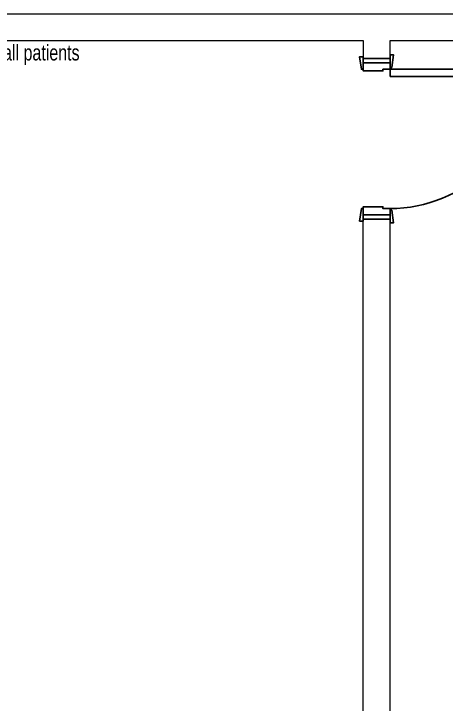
# Model space of a CAD drawing. Header units: millimetres. Extents: x 26027 to 581921, y 7230 to 233891.
# Drawn here: x 496374 to 498797, y 129815 to 133680 of the extents above; entities that cross this region are included whole.
import ezdxf

# ---------------------------------------------------------------- set-up
doc = ezdxf.new("R2010")
doc.units = ezdxf.units.MM
doc.header["$LTSCALE"] = 5
doc.layers.add('GE-ARCHITECTURAL_ELEMENTS', color=8, linetype='Continuous')
doc.layers.add('GE-FURNITURE', color=8, linetype='Continuous')
doc.layers.add('Medical Equipment and Furniture', color=163, linetype='Continuous', lineweight=0)
doc.layers.add('Walls', color=32, linetype='Continuous', lineweight=5)
doc.layers.add('Wooden Joinery', color=7, linetype='Continuous', lineweight=5, true_color=0xffdcd1)
doc.styles.add('X3G_ENTITY_257CFD', font='swisscl.ttf', dxfattribs={"height": 200})

# ---------------------------------------------------------------- blocks, each defined once
blk = doc.blocks.new('A$C72370EFE')
at = {"layer": 'GE-ARCHITECTURAL_ELEMENTS'}
for p, q in [((-0.01, -0.03), (-0.01, -0.07)), ((0, -0.03), (-0.01, -0.03)), ((0.04, -0.03), (0.05, -0.03)), ((0.05, -0.03), (0.05, -0.07)), ((-0.05, -0.07), (-0.05, -0.16)), ((-0.03, -0.07), (-0.03, -0.16)), ((-0.01, -0.04), (-0.02, -0.04)), ((-0.01, -0.06), (-0.02, -0.06)), ((0, -0.07), (-0.01, -0.07)), ((0.04, -0.07), (0.05, -0.07)), ((0.05, -0.04), (0.06, -0.04)), ((0.05, -0.06), (0.06, -0.06)), ((0.07, -0.07), (0.07, -0.16)), ((0.09, -0.07), (0.09, -0.16)), ((-0.01, -0.17), (-0.02, -0.17)), ((-0.01, -0.19), (-0.02, -0.19)), ((-0.01, -0.17), (-0.01, -0.19)), ((0.05, -0.17), (0.06, -0.17)), ((0.05, -0.17), (0.05, -0.19)), ((0.05, -0.19), (0.06, -0.19))]:
    blk.add_line(p, q, dxfattribs=at)
for centre, radius, start, end in [((-0.02, -0.07), 0.03, 90, 180), ((-0.02, -0.07), 0.01, 90, 180), ((0.06, -0.07), 0.03, 0, 90), ((0.06, -0.07), 0.01, 0, 90), ((-0.02, -0.16), 0.03, 180, 270), ((-0.02, -0.16), 0.01, 180, 270), ((0.06, -0.16), 0.01, 270, 0), ((0.06, -0.16), 0.03, 270, 0)]:
    blk.add_arc(centre, radius, start, end, dxfattribs=at)
blk = doc.blocks.new('DR1')
at = {"layer": 'GE-FURNITURE', "elevation": 0}
for points in [[(1743402.9, 41721.9), (1743392.9, 41721.9), (1743382.9, 41791.9), (1743402.9, 41791.9)], [(1743552.9, 41731.9), (1743562.9, 41731.9), (1743572.9, 41801.9), (1743552.9, 41801.9)], [(1743552.9, 41681.9), (1744331.9, 41681.9), (1744331.9, 41721.9), (1743552.9, 41721.9)], [(1743402.9, 40941.9), (1743392.9, 40941.9), (1743382.9, 40871.9), (1743402.9, 40871.9)], [(1743552.9, 40931.9), (1743562.9, 40931.9), (1743572.9, 40861.9), (1743552.9, 40861.9)]]:
    blk.add_lwpolyline(points, close=True, dxfattribs=at)
for points in [[(1743552.9, 41756.9), (1743402.9, 41756.9), (1743402.9, 41781.9), (1743552.9, 41781.9), (1743552.9, 41756.9)], [(1743552.9, 41756.9), (1743552.9, 41721.9), (1743512.9, 41721.9), (1743512.9, 41711.9), (1743402.9, 41711.9), (1743402.9, 41756.9), (1743552.9, 41756.9)], [(1743552.9, 40906.9), (1743552.9, 40941.9), (1743512.9, 40941.9), (1743512.9, 40951.9), (1743402.9, 40951.9), (1743402.9, 40906.9), (1743552.9, 40906.9)], [(1743552.9, 40906.9), (1743402.9, 40906.9), (1743402.9, 40881.9), (1743552.9, 40881.9), (1743552.9, 40906.9)]]:
    blk.add_lwpolyline(points, dxfattribs=at)
at = {"layer": 'GE-FURNITURE'}
blk.add_arc((1743552.9, 41721.9, 0), 780, 270, 357.0603, dxfattribs=at)
at = {"layer": 'GE-FURNITURE', "xscale": -999.9999999998856, "yscale": 999.9999999998856, "zscale": 999.9999999998854, "rotation": 270}
blk.add_blockref('A$C72370EFE', (1744331.9, 41681.9, 0), dxfattribs=at)

msp = doc.modelspace()

# ---------------------------------------------------------------- linework, layer by layer
at = {"layer": 'Walls'}
for p, q in [((498481.9, 133430.3, 2998.5), (498481.9, 133530.3, 2998.5)), ((498331.9, 126625.3), (498331.9, 132530.3)), ((498481.9, 126625.3), (498481.9, 132530.3))]:
    msp.add_line(p, q, dxfattribs=at)
for points, elevation in [([(485017.6, 133680.3), (502383.8, 133680.3)], 0), ([(485017.6, 133530.3), (498331.9, 133530.3), (498331.9, 133430.3)], 0), ([(498481.9, 133530.3), (502133.8, 133530.3)], 0), ([(498331.9, 133430.3), (498481.9, 133430.3)], 2998.5), ([(498331.9, 132530.3), (498481.9, 132530.3)], 2998.5)]:
    msp.add_lwpolyline(points, dxfattribs=dict(at, elevation=elevation))

# ---------------------------------------------------------------- block references
at = {"layer": 'Wooden Joinery'}
msp.add_blockref('DR1', (-1245071, 91648.3, 2998.5), dxfattribs=at)

# ---------------------------------------------------------------- texts
at = {"layer": 'Medical Equipment and Furniture', "color": 1, "insert": (495945.3, 133506.6, 0), "char_height": 87.473, "width": 3260.537, "attachment_point": 2, "style": 'X3G_ENTITY_257CFD'}
msp.add_mtext('59 is mobile, can be used on all patients', dxfattribs=at)

doc.saveas('drawing.dxf')
